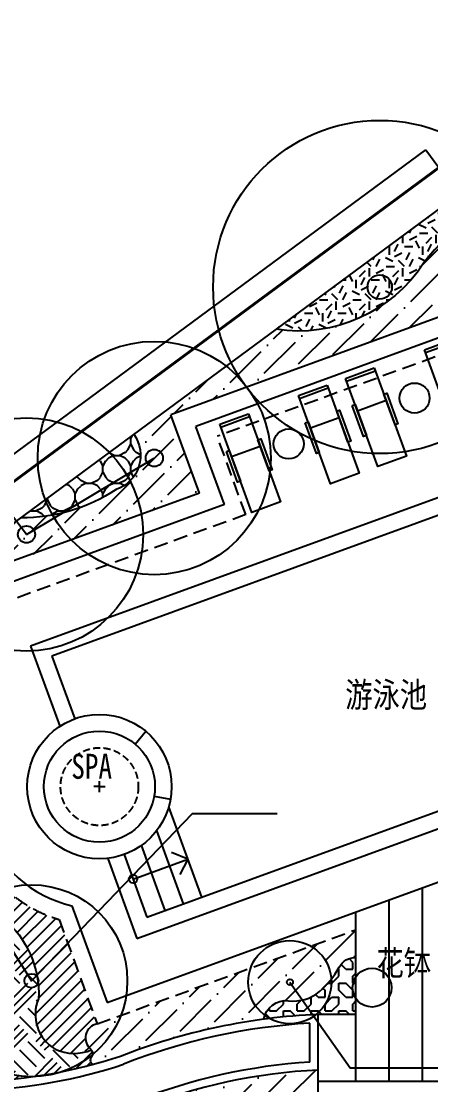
# Model space of a CAD drawing. Extents: x 141531 to 670160, y -200720 to 55914.
# Drawn here: x 516030 to 523404, y -162328 to -143185 of the extents above; entities that cross this region are included whole.
import ezdxf

# ---------------------------------------------------------------- set-up
doc = ezdxf.new("R2010")
doc.units = 0
doc.header["$LTSCALE"] = 1000
doc.header["$MEASUREMENT"] = 0
for name, pattern in [('building$0$c2$0$HIDDEN', [0.375, 0.25, -0.125]), ('DASH', [0.35, 0.25, -0.1]), ('DASHED2', [0.375, 0.25, -0.125])]:
    doc.linetypes.add(name, pattern=pattern)
for name, color, linetype in [('WALL', 254, 'CONTINUOUS'), ('乔木标注', 10, 'CONTINUOUS'), ('乔木配置', 3, 'CONTINUOUS'), ('填充', 3, 'CONTINUOUS'), ('文字22', 3, 'CONTINUOUS'), ('植物', 3, 'CONTINUOUS'), ('灌木', 86, 'CONTINUOUS'), ('灌木填充', 56, 'CONTINUOUS'), ('设计', 4, 'CONTINUOUS')]:
    doc.layers.add(name, color=color, linetype=linetype)
doc.styles.add('DIM_FONT', font='txt', dxfattribs={"width": 0.8})
doc.linetypes.add('ZIGZAG', pattern='A,0.0001,-0.2,[131,ltypeshp.shx,S=0.2,R=0,X=-0.2,Y=0],-0.4,[131,ltypeshp.shx,S=0.2,R=180,X=0.2,Y=0],-0.2', length=0.8001)
pattern_1 = [(45, (0, 0), (168.3798022700467, 617.3926083235043), [793.75, -158.75, 0, -158.75])]

# ---------------------------------------------------------------- blocks, each defined once
blk = doc.blocks.new('zzz')
at = {"layer": '植物', "color": 3}
for radius in [3000, 219.7252399017488]:
    blk.add_circle((0, 0), radius, dxfattribs=at)

msp = doc.modelspace()

# ---------------------------------------------------------------- hatches: boundary and pattern name
at = {"layer": '植物'}
h = msp.add_hatch(dxfattribs=at)
h.set_pattern_fill('GRASS', color=8, scale=150, style=0)
h.set_pattern_definition([(90, (0, 0), (-299.3386424999999, 299.3386425), [79.374198, -519.303045]), (45, (0, 0), (-299.3388465244531, 299.3388465244531), [79.374198, -343.954845]), (135, (0, 0), (-299.3388465244531, -299.3388465244531), [79.374198, -343.954845])])
edge = h.paths.add_edge_path()
edge.add_line((529877.7224626108, -176341.4382966139), (529877.7224626108, -177980.2561468896))
edge.add_line((529877.7224626108, -177980.2561468896), (529877.7224626108, -179861.8264880377))
edge.add_arc((528664.0483636793, -184365.5145301236), 4664.355346545197, 74.91795780203441, 141.3925539093199)
edge.add_arc((522838.9667078115, -179625.1567662766), 2846.336936240639, 258.1699049668415, 319.9921740662912, ccw=False)
edge.add_arc((522839.8219525127, -179621.0736560449), 2850.508654431459, 178.3096170879994, 258.1699049668407, ccw=False)
edge.add_line((519990.5537667215, -179536.9880185868), (525277.7224626741, -179541.4382965857))
edge.add_line((525277.7224626741, -179541.4382965857), (525277.7224626745, -175041.4382965859))
edge.add_line((525277.7224626745, -175041.4382965859), (524357.7224626122, -175041.4382965859))
edge.add_line((524357.7224626122, -175041.4382965859), (524357.722462612, -174761.4382965859))
edge.add_line((524357.722462612, -174761.4382965859), (526857.7224626114, -174761.4382965861))
edge.add_line((526857.7224626114, -174761.4382965861), (526857.7224626117, -167861.4382965301))
edge.add_line((526857.7224626117, -167861.4382965301), (526257.7224626114, -167861.4382965301))
edge.add_line((526257.7224626114, -167861.4382965301), (526257.7224626116, -161061.4382965856))
edge.add_line((526257.7224626116, -161061.4382965856), (525664.3066121985, -160995.7976417362))
edge.add_arc((528900.2740445666, -161359.3821866411), 3256.32905963764, 80.71353638193062, 173.5892876465578, ccw=False)
edge.add_arc((530208.8769035366, -161920.7441775264), 3855.38741857956, 2.6147972675971687e-12, 101.71977996737388, ccw=False)
edge.add_arc((537564.4509100957, -163081.2908783881), 3687.570310591164, 161.6561775590451, 248.9458454657486)
edge.add_line((536239.6905895713, -166522.6837488285), (536609.7168895401, -166812.034855111))
edge.add_line((536609.7168895401, -166812.034855111), (536801.4873167855, -167894.1082056122))
edge.add_line((536801.4873167855, -167894.1082056122), (537332.4837742855, -169015.2090889972))
edge.add_line((537332.4837742855, -169015.2090889972), (537274.333060214, -170894.097817163))
edge.add_line((537274.333060214, -170894.097817163), (537573.9600523558, -171570.7287626891))
edge.add_line((537573.9600523558, -171570.7287626891), (538335.5498742068, -172468.861608515))
edge.add_line((538335.5498742068, -172468.861608515), (538534.5015709653, -173213.1559205071))
edge.add_line((538534.5015709653, -173213.1559205071), (537502.1804232171, -174775.2310317635))
edge.add_line((537502.1804232171, -174775.2310317635), (536860.4145328017, -176341.4382966139))
edge.add_line((536860.4145328017, -176341.4382966139), (529877.7224626108, -176341.4382966139))
edge.add_line((529877.7224626108, -176341.4382966139), (529877.7224626108, -179861.8264880377))
edge.add_line((529877.7224626108, -179861.8264880377), (529877.7224626108, -176341.4382966139))
h.paths.add_polyline_path([(525418.1195121993, -178928.4017747609), (525327.7224626744, -178756.8117390911), (525327.7224626744, -178428.4017747609), (525545.9551414195, -178406.0220916133), (525727.7224626744, -178809.68572892)], flags=16)
h.paths.add_polyline_path([(525778.4808638868, -178716.6768823628), (526126.3266978818, -178762.4588171549), (526238.7574552827, -178351.090322403), (526064.6928678451, -178100.8061766446), (525633.491104281, -178359.2950023293)], flags=16)
h.paths.add_polyline_path([(526498.2305120719, -178806.9039977642), (526249.0155473357, -178627.9266109852), (526378.213644905, -178188.3871497301), (526871.3610543751, -178254.8247422171), (526694.1602371631, -178658.4883795239)], flags=16)
h.paths.add_polyline_path([(526887.5761961384, -178502.5370708672), (526715.9850775318, -178923.9839743403), (526986.0093616658, -179171.7448314857), (527327.7224626744, -178928.4017747609), (527289.6744390002, -178530.9440346587)], flags=16)
h.paths.add_polyline_path([(527425.3158500113, -178918.5639686866), (527773.1616840063, -178964.3459034786), (527885.5924414074, -178552.9774087268), (527711.5278539696, -178302.6932629684), (527430.9923192543, -178537.2014129195)], flags=16)
h.paths.add_polyline_path([(528045.2640480757, -178621.9353262922), (527817.1834266549, -178283.6074470565), (527925.2471809088, -178003.4184782581), (528418.3945903789, -178069.8560707451), (528241.1937731669, -178473.5197080519)], flags=16)
h.paths.add_polyline_path([(528301.092430512, -178502.5370708672), (528129.5013119054, -178923.9839743403), (528657.1494770298, -179171.7448314857), (528784.6463121921, -178646.9468876264), (528535.0780574109, -178423.3216851161)], flags=16)
h.paths.add_polyline_path([(528878.9386107197, -178918.5639686866), (529226.7844447148, -178964.3459034786), (529339.2152021157, -178552.9774087268), (529165.150614678, -178302.6932629684), (528884.6150799628, -178537.2014129195)], flags=16)
h.paths.add_polyline_path([(529498.8868087841, -178621.9353262922), (529270.8061873633, -178283.6074470565), (529378.8699416172, -178003.4184782581), (529821.4410542876, -178063.0423527132), (529811.1142145953, -178522.1708913674)], flags=16)
h.paths.add_polyline_path([(521627.8946772941, -179707.0122689554), (521783.8749720569, -179601.8595909104), (522246.4115253283, -179586.9954017885), (522179.9739328412, -180080.1428112585), (521776.3102955344, -179902.9419940465)], flags=16)
h.paths.add_polyline_path([(521747.2929327191, -179962.8406513916), (521325.8460292461, -179791.2495327851), (521078.0851721006, -180061.273816919), (521431.0256463295, -180466.4837852439), (521728.5194314794, -180228.5780218568)], flags=16)
h.paths.add_polyline_path([(521331.2660348999, -180500.5803052646), (521285.4841001078, -180848.4261392596), (521696.8525948597, -180960.8568966606), (521947.136740618, -180786.7923092229), (521712.6285906668, -180506.2567745076)], flags=16)
h.paths.add_polyline_path([(521627.8946772941, -181120.5285033289), (521966.2225565299, -180892.4478819082), (522246.4115253283, -181000.5116361621), (522179.9739328412, -181493.6590456321), (521776.3102955344, -181316.4582284201)], flags=16)
h.paths.add_polyline_path([(521747.2929327191, -181376.3568857652), (521325.8460292461, -181204.7657671586), (521078.0851721006, -181732.4139322831), (521602.8831159599, -181859.9107674454), (521826.5083184703, -181610.3425126642)], flags=16)
h.paths.add_polyline_path([(521331.2660348999, -181954.203065973), (521285.4841001078, -182302.048899968), (521696.8525948597, -182414.479657369), (521947.136740618, -182240.4150699313), (521712.6285906668, -181959.879535216)], flags=16)
at = {"layer": '灌木填充', "ltscale": 0.3}
h = msp.add_hatch(dxfattribs=at)
h.set_pattern_fill('GEOL1', color=56, scale=600, style=0, pattern_type=2)
h.set_pattern_definition([(0, (0, 0), (600, 600), [150, -450]), (0, (330, 360), (600, 600), [150, -450]), (90, (60, 210), (-599.9999999999999, 600), [150, -450]), (90, (300, 420), (-599.9999999999999, 600), [150, -450]), (45, (120, 420), (6.661338147750939e-14, 600.0000000114148), [150, -698.5281372000001]), (135, (330, 0), (-600.0000000114148, 6.661338147750939e-14), [150, -698.5281372000001]), (26.5650512, (150, 180), (600.0000000000565, 2.400386889256367e-07), [150, -1191.6407862]), (26.5650512, (420, 480), (600.0000000000565, 2.400386889256367e-07), [150, -1191.6407862]), (63.43494882, (420, 0), (3.059918984860133e-08, 600.0000000000564), [150, -1191.6407862]), (63.43494882, (150, 270), (3.059918984860133e-08, 600.0000000000564), [150, -1191.6407862]), (63.43494882, (360, 120), (3.059918984860133e-08, 600.0000000000564), [150, -1191.6407862]), (116.5650512, (0, 330), (-2.400388887657812e-07, 600.0000000000564), [150, -1191.6407862]), (153.43494882, (120, 90), (-600.0000000000564, 3.059938968874576e-08), [150, -1191.6407862])])
edge = h.paths.add_edge_path()
edge.add_arc((527421.9247277298, -144993.6585493198), 1034.142746740987, 129.4827898121411, 205.3515349205835)
edge.add_arc((525263.1048663477, -144835.1788896926), 1363.948491198976, 269.99999999941804, 333.84314740454477, ccw=False)
edge.add_arc((526134.945652179, -149618.698096838), 3528.961637255549, 104.3031959668875, 129.7214626170877)
edge.add_arc((526202.440149665, -149722.9978956718), 3652.34739728895, 129.4902404789671, 143.2363851179443)
edge.add_arc((521022.8409024811, -146072.1120302133), 2687.922062103678, 289.2354401386061, 326.9757505757157, ccw=False)
edge.add_arc((521022.8409024808, -146072.1120302122), 2687.922062104787, 261.34346889742227, 289.23544013860305, ccw=False)
edge.add_line((520618.2795197615, -148729.4142523092), (526764.3687693249, -144195.4910341933))
h = msp.add_hatch(dxfattribs=at)
h.set_pattern_fill('ANSI36', color=56, scale=200, style=0)
h.set_pattern_definition(pattern_1)
edge = h.paths.add_edge_path()
edge.add_arc((527765.3484933178, -146606.6038121617), 934.1129421845707, 56.21536944387744, 116.7166892530704)
edge.add_arc((527214.4791980535, -144842.5760387716), 938.8124934008055, 219.2405941719944, 278.0156602782093, ccw=False)
edge.add_arc((525263.1048663476, -144835.1788896923), 1363.948491199209, 270.0000000000049, 333.84314740453596, ccw=False)
edge.add_arc((526168.7619789904, -149687.7994697944), 3604.309607895862, 104.5527137141277, 143.3642083457265)
edge.add_arc((521022.8409024951, -146072.1120302268), 2687.922062084524, 261.34346889724475, 326.9757505757929, ccw=False)
edge.add_line((520618.2795197706, -148729.4142523025), (518057.5107880587, -150619.2281671868))
edge.add_arc((517530.3926052598, -150997.6431395031), 648.8847893967214, -46.2284103089392, 35.67433880235342, ccw=False)
edge.add_arc((516923.9179063198, -150364.5891144471), 1525.565437691115, 286.42612060991104, 313.77158969106165, ccw=False)
edge.add_arc((516037.1238349845, -149036.3312548455), 3087.138289066262, 270.0000000000054, 295.2769848619667, ccw=False)
edge.add_line((516037.1238349848, -152123.4695439117), (514509.4109072544, -153237.6795888662))
edge.add_line((514509.4109072544, -153237.6795888662), (514538.9429168136, -153408.3637905908))
edge.add_line((514538.9429168136, -153408.3637905908), (519238.8590118955, -151676.704894527))
edge.add_line((519238.8590118955, -151676.704894527), (518725.828796907, -150267.1659633482))
edge.add_line((518725.828796907, -150267.1659633482), (523894.1382112299, -148386.0551750569))
edge.add_line((523894.1382112299, -148386.0551750569), (523586.3200822368, -147540.3318163498))
edge.add_line((523586.3200822368, -147540.3318163498), (528284.7831861667, -145830.2310997215))
h = msp.add_hatch(dxfattribs=at)
h.set_pattern_fill('CIRC', color=56, scale=500, style=0, pattern_type=2)
h.set_pattern_definition([(0, (200, 0), (500, 500), [100, -400]), (90, (0, 200), (-499.9999999999999, 500), [100, -400]), (45, (400, 50), (-0.000392444263530578, 500.0003924537759), [70.7106781, -636.3961029999999]), (45, (50, 400), (-0.000392444263530578, 500.0003924537759), [70.7106781, -636.3961029999999]), (135, (100, 50), (-500.0003924537759, -0.000392444263530578), [70.7106781, -636.3961029999999]), (135, (450, 400), (-500.0003924537759, -0.000392444263530578), [70.7106781, -636.3961029999999]), (63.43494880000001, (0, 300), (2.000322407713639e-07, 500.0000000000471), [111.80339885, -1006.23059]), (63.43494880000001, (450, 100), (2.000322407713639e-07, 500.0000000000471), [111.80339885, -1006.23094]), (153.4349488, (200, 0), (-500.000000000047, 2.000322962825152e-07), [111.80339885, -1006.23094]), (153.4349488, (400, 450), (-500.000000000047, 2.000322962825152e-07), [111.80339885, -1006.23094]), (206.5650512, (200, 0), (-500.000000000047, -2.000321575046371e-07), [111.80339885, -1006.23059]), (206.5650512, (400, 50), (-500.000000000047, -2.000321575046371e-07), [111.80339885, -1006.23059]), (296.5650512, (0, 200), (2.000323517936664e-07, -500.000000000047), [111.80339885, -1006.23059]), (296.5650512, (450, 400), (2.000323517936664e-07, -500.000000000047), [111.80339885, -1006.23059])])
edge = h.paths.add_edge_path()
edge.add_arc((517530.3926052599, -150997.6431395031), 648.8847893966438, -55.79284274284993, 35.67433880236149, ccw=False)
edge.add_arc((515812.9058771556, -148372.9242084837), 3785.50522326048, 284.85625948811605, 303.37160265973847, ccw=False)
edge.add_arc((516037.1238349848, -149036.3312548477), 3087.13828906399, 269.9999999999989, 283.99082269470483, ccw=False)
edge.add_line((516037.1238349848, -152123.4695439117), (518057.5107880587, -150619.2281671868))
at = {"layer": '灌木填充'}
h = msp.add_hatch(dxfattribs=at)
h.set_pattern_fill('ANSI31', color=56, scale=100, style=0)
h.set_pattern_definition([(45, (0, 0), (-112.2532015133644, 112.2532015133644), [])])
edge = h.paths.add_edge_path()
edge.add_arc((517444.6859497902, -161486.591777401), 257.938573253341, 100.8201212903054, 229.5098148079885)
edge.add_arc((516956.6422514536, -161078.8124633388), 683.7464956997669, 154.0664954102799, 297.95825528802294, ccw=False)
edge.add_arc((514575.3583197805, -160693.8832008623), 1768.477028055407, 357.2156263261669, 410.2816137025466)
edge.add_arc((514464.167602052, -159792.9236480835), 1323.539272192246, 20.30740143452472, 69.80523623486245)
edge.add_arc((515736.9531959242, -158196.5026221371), 889.4698204214263, 142.148917530131, 203.4699140672869, ccw=False)
edge.add_arc((517437.7224626128, -156961.4382965864), 2499.999999999624, 196.004344576148, 253.1301023536421)
edge.add_line((516712.223818064, -159353.8537531398), (517396.2641047366, -161233.2389947172))
at = {"layer": '灌木填充', "ltscale": 0.3}
h = msp.add_hatch(dxfattribs=at)
h.set_pattern_fill('ROCK', color=56, scale=1500, style=0, pattern_type=2)
h.set_pattern_definition([(45, (0, 150), (149.9999999604274, 750.0000000142684), [636.39610305, -636.39610305]), (45, (75, 75), (149.9999999604274, 750.0000000142684), [636.39610305, -636.39610305]), (45, (150, 0), (149.9999999604274, 750.0000000142684), [636.39610305, -636.39610305]), (315, (300, 0), (750.0000000142686, 149.9999999604271), [424.26406875, -424.26406875]), (315, (450, 150), (750.0000000142686, 149.9999999604271), [424.26406875, -424.26406875]), (315, (600, 300), (750.0000000142686, 149.9999999604271), [424.26406875, -424.26406875])])
edge = h.paths.add_edge_path()
edge.add_arc((517369.4693877934, -161873.6355560902), 99.95609095587848, 126.9233010947483, 245.38198372989632, ccw=False)
edge.add_arc((517277.3122834759, -161750.9977223169), 53.4485052881293, 306.923301094722, 432.5723970032842)
edge.add_arc((516982.9044622785, -161068.8904232793), 703.3211272255423, 155.7292671318471, 296.19049255408714, ccw=False)
edge.add_arc((514575.3583197806, -160693.8832008623), 1768.477028055349, 357.2156263261667, 410.281613702548)
edge.add_arc((514464.167602052, -159792.9236480835), 1323.539272192202, 20.30740143452677, 69.80523623486438)
edge.add_arc((514580.2684750492, -158843.3007953653), 449.145634853523, -48.489231315789084, 40.643509243545, ccw=False)
edge.add_arc((512591.9484384702, -161125.2149329049), 3001.842688962509, -22.409578891345404, 40.40064915609298, ccw=False)
edge.add_arc((514969.9896891363, -153264.2689475485), 9014.074725940336, 272.5249456063634, 285.1634370244573)
h = msp.add_hatch(dxfattribs=at)
h.set_pattern_fill('ANSI36', color=56, scale=200, style=0)
h.set_pattern_definition(pattern_1)
edge = h.paths.add_edge_path()
edge.add_arc((517385.4037761406, -161859.2374115727), 119.9838804391191, 126.46925196060221, 241.3252108204661, ccw=False)
edge.add_arc((517727.3359819071, -161404.7582732999), 546.7474395456503, 188.607995415662, 220.9018193923512, ccw=False)
edge.add_arc((517444.6859497899, -161486.5917774008), 257.9385732531082, 100.82012129024918, 180.0000000000259, ccw=False)
edge.add_line((517396.2641047366, -161233.2389947172), (522057.722462612, -159536.6069041792))
edge.add_line((522057.722462612, -159536.6069041792), (522057.722462612, -160036.1753173004))
edge.add_arc((522059.7652520072, -160409.0122623329), 372.8425412552579, 90.31392285864965, 163.8679343087155)
edge.add_arc((520831.0752451909, -159817.7729361942), 997.806018618598, 270.73274184844, 330.7437509400938, ccw=False)
edge.add_arc((520795.0612006626, -161214.6286847445), 402.1004312054288, 83.0329202199825, 170.5496865414578)
edge.add_arc((521871.9277405663, -172158.2684806321), 11107.82962555066, 97.62304516165489, 105.4911609848517)
edge.add_arc((521871.9277405691, -172158.2684806397), 11107.82962555875, 105.491160984855, 109.7763334515579)
edge.add_arc((515770.0534543337, -155915.4893595454), 6246.38096080965, 284.44134846969195, 292.0357474385671, ccw=False)
h = msp.add_hatch(dxfattribs=at)
h.set_pattern_fill('TREAD', color=56, scale=500, style=0, pattern_type=2)
h.set_pattern_definition([(0, (0, 0), (125, 250), [125, -125]), (90, (0, 0), (-250, 125), [125, -125]), (45, (125, 0), (5.551115123125783e-14, 499.9999998680909), [176.776695, -530.3300859999999]), (45, (0, 125), (5.551115123125783e-14, 499.9999998680909), [176.776695, -530.3300859999999]), (135, (0, 375), (-499.9999998680909, 5.551115123125783e-14), [176.776695, -530.3300859999999]), (135, (375, 250), (-499.9999998680909, 5.551115123125783e-14), [176.776695, -530.3300859999999])])
edge = h.paths.add_edge_path()
edge.add_arc((520795.0612006626, -161214.6286847445), 402.1004312054048, 83.0329202199897, 170.5496865414619, ccw=False)
edge.add_arc((520921.9748312854, -160017.0013562705), 802.3101685827219, 264.4109439990526, 327.500874637699)
edge.add_arc((527221.9773512797, -164030.4104025973), 6667.461174977381, 145.0459937541207, 147.5008746376952, ccw=False)
edge.add_arc((522049.1909378654, -160367.5963580375), 331.5308328915749, 88.52540313036292, 151.7148819848535, ccw=False)
edge.add_line((522057.722462612, -160036.1753173004), (522057.7224626121, -161061.4382965857))
edge.add_arc((521717.7224626432, -170425.8338775435), 9370.565863203874, 87.92063336787096, 98.09370205527424)
h = msp.add_hatch(dxfattribs=at)
h.set_pattern_fill('ANSI36', color=56, scale=200, style=0)
h.set_pattern_definition(pattern_1)
edge = h.paths.add_edge_path()
edge.add_arc((519903.6932409431, -163542.5045822855), 1338.657367127617, 122.60831372608541, 154.2740928473957, ccw=False)
edge.add_arc((521871.9277405649, -172158.2684806243), 10107.82962554282, 92.80249782802429, 105.43193798273111, ccw=False)
edge.add_line((521377.7224626746, -162062.5277508757), (521377.7224626745, -162961.4382965856))
edge.add_line((521377.7224626745, -162961.4382965856), (518697.7224626121, -162961.4382965858))

# ---------------------------------------------------------------- linework, layer by layer
at = {"layer": 'WALL', "color": 1}
for p, q in [((500944.3033636453, -162005.7226486106), (523313.297078494, -145497.697124564)), ((523313.297078494, -145497.697124564), (523550.8154362174, -145819.5434073517)), ((501181.8217213688, -162327.5689313984), (523550.8154362174, -145819.5434073517))]:
    msp.add_line(p, q, dxfattribs=at)
at = {"layer": '乔木标注', "ltscale": 0.3}
for points in [[(516123.682273103, -152421.6334421812), (513639.1788735334, -149169.9167380249), (512148.7626603697, -149169.916738025)], [(516123.682273103, -152421.6334421812), (518425.5629377667, -151046.3907399234)], [(514294.9728692353, -157419.7220364681), (516211.721550282, -160455.4574211038), (519115.966322611, -157442.4370513752), (520637.6322472999, -157442.4370513752)], [(520866.9590702414, -160481.2296094822), (521952.5329178456, -162024.1309213896), (523669.8071106827, -162024.1309213896)]]:
    msp.add_lwpolyline(points, dxfattribs=at)
at = {"layer": '填充', "color": 8}
for p, q in [((523257.7224626119, -162261.4382965857), (523257.7224626116, -158780.589291317)), ((522657.722462612, -162261.4382965856), (522657.722462612, -158998.9714318767)), ((521377.7224626747, -162261.4382965857), (521377.7224626741, -161061.4382965857)), ((522057.7224626119, -162261.4382965856), (522057.7224626121, -161061.4382965857)), ((521227.7224626745, -161920.6873118813), (521227.7224626743, -161219.3914970231))]:
    msp.add_line(p, q, dxfattribs=at)
for centre, radius, start, end in [((521871.9277405654, -172158.268480628), 10957.82962554646, 93.37033331649367, 111.4229980907641), ((521871.9277405654, -172158.268480628), 10257.82962554648, 93.60062025252188, 111.5210575604513), ((514969.9896891379, -153264.2689475485), 9164.074725940842, 255.4863553941597, 288.4458280445932)]:
    msp.add_arc(centre, radius, start, end, dxfattribs=at)
at = {"layer": '植物'}
for points in [[(518043.0420541592, -158624.5402059167), (519029.7193059846, -158265.4190554248), (518737.5659919553, -158145.4423371262)], [(518043.0420541593, -158624.5402059169), (519029.7193059846, -158265.4190554248), (518883.036431207, -158545.119084168)]]:
    msp.add_lwpolyline(points, dxfattribs=at)
msp.add_circle((518043.0420541591, -158624.5402059163), 75.147832474642, dxfattribs=at)
at = {"layer": '灌木'}
msp.add_line((505493.6606222182, -159891.1856750613), (528078.9108104863, -143223.5656950257), dxfattribs=at)
at = {"layer": '灌木', "linetype": 'ZIGZAG', "ltscale": 0.2}
for points in [[(526495.593757466, -145419.4105389172, -0.2937987848154194), (525242.7982073629, -146198.9762083017, 0.1673573462500138), (523276.5022332504, -147537.0132617434, -0.2944690682322994), (520618.2795197614, -148729.4142523092, -3.764018104318962)], [(518057.5107880587, -150619.2281671868, -0.5037503627491341), (517738.7290146514, -151612.1733750751, -0.1484699375170113), (516019.2772070122, -152123.417958145, -271.0171569959335)], [(514921.0698092309, -158550.7495145136, -0.2193969762792578), (515705.4411126282, -159333.5803375009, -0.2357726524536708), (516341.7475245907, -160779.7911509582, 0.3813801248204685), (516642.740625158, -161686.2456196536, 0.2141798921337933), (517293.3201362184, -161700.0027091478, 0.08739212102869595)], [(520398.4179321898, -161148.6069129508, -0.4015756187846478), (520843.8355968792, -160815.497359177, 0.2076187285014245), (521398.038954184, -160651.4294756598, 0.09525774555611538), (521757.244732821, -160210.4973239285, -0.2829218947934948), (522057.722462612, -160036.1753173004, -0.5827333434646684)], [(517396.2641047366, -161233.2389947172, 0.6290616418075399), (517277.2018478441, -161682.7585002856, -0.4051471973538121), (517290.9796225638, -161828.5276134655, 0.5081455088233464), (517327.8310113563, -161964.5061548934, 1.126434386060078)]]:
    msp.add_lwpolyline(points, format="xyb", dxfattribs=at)
at = {"layer": '设计'}
for p, q in [((523894.1382112299, -148386.0551750569), (518725.828796907, -150267.1659633483)), ((524013.8452613939, -148714.947592332), (519174.428264346, -150476.3513304594)), ((519238.8590118955, -151676.704894527), (518725.828796907, -150267.1659633482)), ((527098.5926761804, -150465.471338805), (516198.158275064, -154432.9050013829)), ((519687.4584793346, -151885.8902616381), (519174.428264346, -150476.3513304593)), ((526919.2909329423, -150849.9851680386), (516582.6721042974, -154612.2067446209)), ((519238.8590118955, -151676.7048945272), (514540.395907966, -153386.8056111554)), ((519687.4584793347, -151885.8902616382), (514660.10295813, -153715.6980284305)), ((516198.158275064, -154432.9050013829), (516723.1896129493, -155875.4167467288)), ((516582.6721042974, -154612.2067446209), (516993.0962762882, -155739.837889564)), ((518292.7728209255, -159310.6698485505), (528629.3916495705, -155548.4482719681)), ((518113.4710776875, -159695.1836777838), (529013.9054788041, -155727.7500152061)), ((518080.5100722981, -156195.3938534667), (518273.3463552041, -155965.5805205311)), ((518422.5302156238, -157135.0864742526), (518717.9725415274, -157187.1809275527)), ((517588.4397398023, -158252.6719324379), (518113.4710776875, -159695.1836777838)), ((517882.3486489349, -158183.0387036073), (518292.7728209255, -159310.6698485505)), ((517575.5658479732, -160848.7251654843), (523877.7224626745, -158554.9277460491)), ((516940.7453010045, -159104.5700472816), (517575.5658479732, -160848.7251654843)), ((522057.7224626121, -161061.4382965857), (522057.722462612, -159217.3535724364)), ((522057.7224626121, -161061.4382965857), (521377.722462674, -161061.4382965857)), ((521377.7224626748, -162961.4382965857), (521377.7224626746, -162261.4382965857)), ((521377.7224626745, -162261.4382965856), (526257.7224626116, -162261.4382965857))]:
    msp.add_line(p, q, dxfattribs=at)
at = {"layer": '设计', "color": 8}
for p, q in [((523289.1709637415, -149096.3954726375), (523806.001905171, -148908.2843938009)), ((523307.9820716251, -149148.0785667805), (523824.8130130547, -148959.9674879439)), ((521870.7628325751, -149612.6538124202), (522387.5937740046, -149424.5427335836)), ((521889.5739404588, -149664.3369065632), (522406.4048818883, -149476.2258277265)), ((521022.0523476976, -149921.5591664237), (521538.8832891271, -149733.448087587)), ((521040.8634555811, -149973.2422605667), (521557.6943970106, -149785.13118173)), ((522601.5516113113, -150012.3870602725), (522084.7206698818, -150200.4981391091)), ((519603.6442165312, -150437.8175062063), (520120.4751579607, -150249.7064273697)), ((519622.4553244149, -150489.5006003493), (520139.2862658444, -150301.3895215127)), ((521752.8411264338, -150321.2924142759), (521236.0101850042, -150509.4034931126)), ((520334.4329952674, -150837.5507540586), (519817.602053838, -151025.6618328953)), ((517437.7224626115, -156961.4382965857), (517337.5134629324, -156961.4382965857)), ((517437.7224626115, -157061.6472962647), (517437.7224626115, -156861.2292969066)), ((517437.7224626115, -156961.4382965857), (517537.9314622906, -156961.4382965857))]:
    msp.add_line(p, q, dxfattribs=at)
at = {"layer": '设计', "color": 144, "linetype": 'DASHED2'}
for p, q in [((523834.5435181559, -149099.4614215656), (519558.9420935794, -150655.6530736974)), ((520071.9723085681, -152065.1920048764), (519558.9420935794, -150655.6530736974)), ((520071.9723085681, -152065.1920048764), (515044.616787364, -153894.9997716686)), ((516712.2238180856, -159353.8537531464), (517396.2641047366, -161233.2389947172)), ((517396.2641047366, -161233.2389947172), (522057.7224626121, -159536.6069041792))]:
    msp.add_line(p, q, dxfattribs=at)
at = {"layer": '设计', "color": 144}
for p, q in [((519279.4500727509, -158951.5486980585), (518686.55319016, -157322.577901075)), ((518950.5576554758, -159071.2557482225), (518470.1715924029, -157751.4058873089)), ((518621.6652382008, -159190.9627983864), (518194.8235529718, -158018.2249065383))]:
    msp.add_line(p, q, dxfattribs=at)
at = {"layer": '设计', "color": 6, "linetype": 'DASHED2', "const_width": 50}
msp.add_lwpolyline([(536634.2951031105, -184941.5608312406), (491123.7403449932, -184941.5608312406, -0.4767578017817252), (493899.5750636456, -181141.438296586), (499491.3151456679, -181141.438296586), (499491.3151456679, -175104.7077088737, -0.3470973349876543), (497961.0435008364, -171716.9763103369, 0.1410627868452101), (497601.7495946769, -164969.6154534165), (527686.4590203655, -142767.4923980049)], format="xyb", dxfattribs=at)
at = {"layer": '设计', "color": 8}
for points in [[(523806.001905171, -148908.2843938009), (524383.813967015, -150495.8099863335), (523866.9830255855, -150683.9210651702), (523289.1709637415, -149096.3954726375)], [(522387.5937740046, -149424.5427335836), (522965.4058358484, -151012.0683261163), (522448.5748944188, -151200.179404953), (521870.7628325751, -149612.6538124202)], [(521538.8832891271, -149733.448087587), (522116.6953509708, -151320.9736801198), (521599.8644095414, -151509.0847589564), (521022.0523476976, -149921.5591664237)], [(520120.4751579607, -150249.7064273697), (520698.2872198045, -151837.2320199024), (520181.4562783751, -152025.343098739), (519603.6442165312, -150437.8175062063)]]:
    msp.add_lwpolyline(points, dxfattribs=at)
for points in [[(522559.2266185732, -149896.1000984508), (522610.9097127161, -149877.2889905672), (522813.1291224655, -150432.8822526039), (522761.4460283226, -150451.6933604876)], [(521710.5161336956, -150205.0054524543), (521762.1992278384, -150186.1943445707), (521964.4186375879, -150741.7876066074), (521912.7355434449, -150760.5987144911)], [(521990.7125830007, -150103.0222851711), (522042.3956771436, -150084.2111772875), (522244.615086893, -150639.8044393242), (522192.9319927499, -150658.6155472079)], [(521142.0020981231, -150411.9276391746), (521193.6851922661, -150393.116531291), (521395.9046020154, -150948.7097933277), (521344.2215078725, -150967.5209012114)], [(520292.108002529, -150721.263792237), (520343.7910966721, -150702.4526843534), (520546.0105064216, -151258.04594639), (520494.3274122786, -151276.8570542737)], [(519723.5939669568, -150928.1859789572), (519775.2770610997, -150909.3748710737), (519977.4964708491, -151464.9681331103), (519925.8133767061, -151483.779240994)]]:
    msp.add_lwpolyline(points, close=True, dxfattribs=at)
at = {"layer": '设计'}
for points in [[(521377.7224626741, -161061.4382965857, 0.08244654579371126), (517818.4439376862, -161816.4529702853, -0.1447030094623906), (512710.9674208107, -161990.6864000915, 0.09807672164434558), (506437.7224626121, -161633.6704009841, 3.95127984388423)], [(521377.7224626746, -162062.5277508757, 0.08195319181244821), (518160.354386174, -162756.5429488946, -0.1453994379202591), (512460.3568659831, -162958.7743866965, 0.1004018863055641), (506437.7224626121, -162644.0239016366)]]:
    msp.add_lwpolyline(points, format="xyb", dxfattribs=at)
at = {"layer": '设计', "color": 8}
for centre in [(523112.4534456013, -149966.9621382339), (520845.3348295572, -150792.1258320201)]:
    msp.add_circle(centre, 270.6692913385827, dxfattribs=at)
at = {"layer": '设计'}
for radius in [1300, 1000]:
    msp.add_circle((517437.7224626115, -156961.4382965857), radius, dxfattribs=at)
at = {"layer": '设计', "color": 4, "linetype": 'building$0$c2$0$HIDDEN', "ltscale": 0.5}
msp.add_circle((517437.7224626115, -156961.4382965857), 700, dxfattribs=at)
at = {"layer": '设计', "color": 6}
msp.add_circle((522347.2748286652, -160579.2833775928), 350, dxfattribs=at)
at = {"layer": '设计', "color": 144, "linetype": 'DASHED2'}
msp.add_arc((517437.7224626131, -156961.4382965861), 2500, 146.8698976461868, 253.1301023540214, dxfattribs=at)
at = {"layer": '设计'}
msp.add_arc((517437.7224626115, -156961.4382965857), 2200, 143.0557311508581, 256.9442688493651, dxfattribs=at)
at = {"layer": '设计', "color": 8, "linetype": 'DASH', "ltscale": 5}
for points, knots in [([(518532.0985673066, -138382.6029349821), (519922.599560215, -139647.978719704), (522218.1770400984, -142098.365490504), (526534.5132396674, -145494.3985947003), (530191.9034101074, -151288.3730970176), (532429.553163984, -160240.9229980279), (538355.3232171569, -170627.9127124892), (537545.0430834978, -181631.335045856), (531481.6816712706, -186128.7862177588), (530388.279810565, -188465.4438708251), (529742.4880977932, -189633.0498993053)], [10519.24050066511, 10519.24050066511, 10519.24050066511, 10519.24050066511, 15233.80568850645, 23786.57388235932, 31408.33982812096, 43717.15988067852, 52424.81217799199, 56635.29981636337, 64899.0250284684, 66029.95021911681, 66029.95021911681, 66029.95021911681, 66029.95021911681]), ([(520741.9309672173, -138382.6029349821), (522040.5792941715, -139566.3135203691), (523977.3330862297, -141838.7152524501), (527923.1538980172, -145663.1157231542), (531489.1318862688, -152124.6660624085), (532622.5092055234, -158265.48858724), (537574.055582434, -167353.6554837982), (539871.4247022787, -177652.3898133918), (535294.805938535, -184066.9044850304), (532265.205495831, -187188.2408206737), (531418.1139923335, -189633.0498993053)], [7299.777214802035, 7299.777214802035, 7299.777214802035, 7299.777214802035, 8891.864011155534, 16830.19716021979, 25537.71642533509, 34523.96493365274, 44911.69566198457, 53674.55198598227, 61929.54256165469, 65567.3112476816, 65567.3112476816, 65567.3112476816, 65567.3112476816]), ([(522617.7960612911, -138382.6029349821), (524516.070594295, -140411.9073998092), (527298.3702504529, -143179.1085718166), (532032.2469743484, -151337.3488304121), (534393.508380469, -160423.6135213705), (539203.68885879, -169585.045061258), (540415.091463364, -178419.7159307896), (534849.0009965751, -185227.3559719514), (533252.479613971, -187950.814123259), (532921.3785433895, -189633.0498993053)], [6603.022432936101, 6603.022432936101, 6603.022432936101, 6603.022432936101, 10081.75551918607, 20489.86870810644, 37401.79881784219, 47592.05071683239, 55994.31395447532, 61853.85173608582, 64036.75357245794, 64036.75357245794, 64036.75357245794, 64036.75357245794])]:
    msp.add_open_spline(points, degree=3, knots=knots, dxfattribs=at)

# ---------------------------------------------------------------- block references
at = {"layer": '乔木配置'}
for p, xscale, yscale, zscale in [((516211.721550282, -160455.4574211038), 0.5760000000009313, 0.5759999999900174, 0.5759999999999998), ((520866.9590702414, -160481.2296094822), 0.25, 0.25, 0.25)]:
    msp.add_blockref('zzz', p, dxfattribs=dict(at, xscale=xscale, yscale=yscale, zscale=zscale))
at = {"layer": '植物'}
msp.add_blockref('zzz', (522485.1130976089, -147967.9635503236), dxfattribs=at)
at = {"layer": '植物', "xscale": 0.699999999938882, "yscale": 0.6999999999861757, "zscale": 0.6999999999999998}
for p in [(518425.5629377667, -151046.3907399234), (516123.682273103, -152421.6334421812)]:
    msp.add_blockref('zzz', p, dxfattribs=at)

# ---------------------------------------------------------------- texts
at = {"layer": '文字22', "char_height": 450, "width": 2019.511917451397, "attachment_point": 1, "style": 'DIM_FONT'}
for s, insert in [('{\\fSimSun|b0|i0|c134|p2;游泳池}', (521864.8949876934, -155082.2356992812)), ('{\\fSimSun|b0|i0|c134|p2;SPA}', (516930.0708662412, -156370.7191200958))]:
    msp.add_mtext(s, dxfattribs=dict(at, insert=insert))
at = {"layer": '植物', "insert": (522428.0794635178, -159911.135216296), "char_height": 450, "width": 2019.511917451397, "attachment_point": 1, "style": 'DIM_FONT'}
msp.add_mtext('{\\fSimSun|b0|i0|c134|p2;花钵}', dxfattribs=at)

doc.saveas('drawing.dxf')
